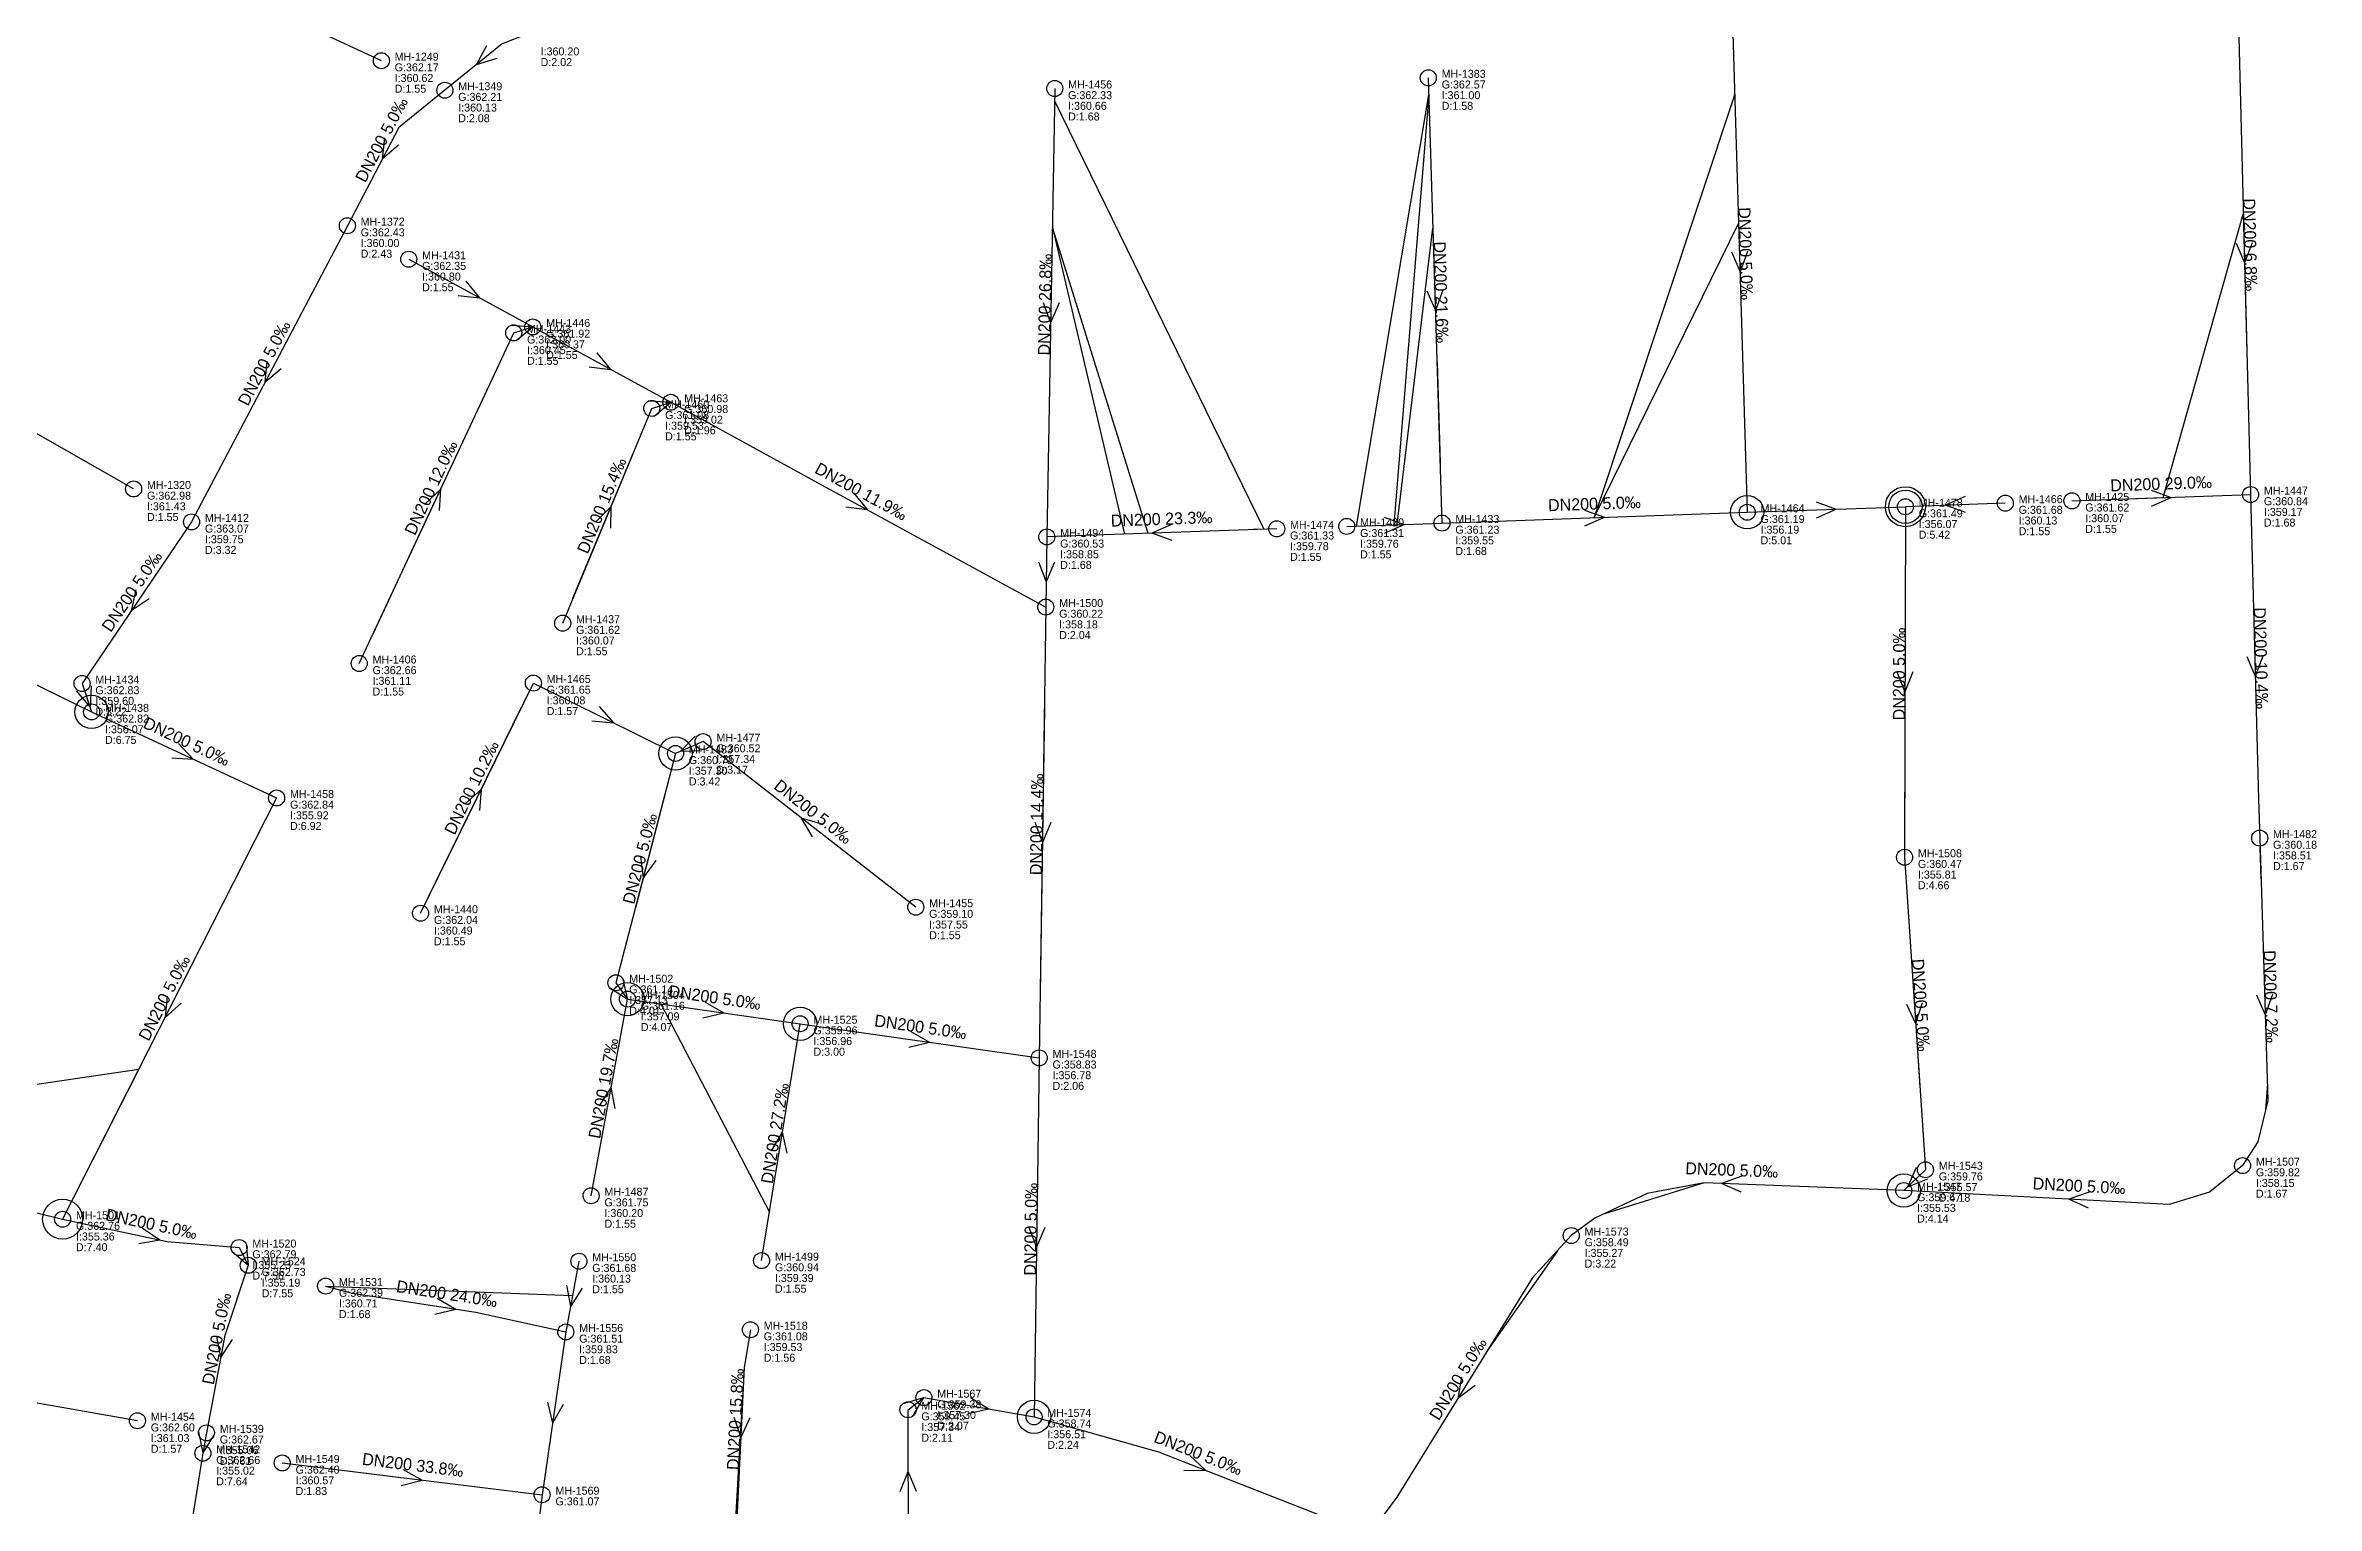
# Model space of a CAD drawing. Header units: metres. Extents: x 449901 to 451990, y 2566737 to 2570846.
# Drawn here: x 450548.2 to 450888.9, y 2568520.7 to 2568739.8 of the extents above; entities that cross this region are included whole.
import ezdxf
from ezdxf.enums import TextEntityAlignment as Align

# ---------------------------------------------------------------- set-up
doc = ezdxf.new("R2010")
doc.units = ezdxf.units.M
for name, color, linetype in [('SEW-DROP', 6, 'Continuous'), ('SEW-LABEL', 2, 'Continuous'), ('SEW-MH', 7, 'Continuous'), ('SEW-MH-LABEL', 8, 'Continuous'), ('SEW-PIPE-DN200', 3, 'Continuous'), ('SEW-RIDER', 8, 'Continuous'), ('SEW-SWEPT-CH', 6, 'Continuous')]:
    doc.layers.add(name, color=color, linetype=linetype)

msp = doc.modelspace()

# ---------------------------------------------------------------- linework, layer by layer
at = {"layer": 'SEW-DROP'}
for centre in [(450803.49, 2568669.73), (450827.21, 2568670.57), (450555.18, 2568639.79), (450642.75, 2568633.56), (450635.55, 2568596.72), (450661.44, 2568593.02), (450826.97, 2568567.99), (450696.52, 2568534.05)]:
    msp.add_circle(centre, 2.5, dxfattribs=at)
at = {"layer": 'SEW-LABEL'}
for p, q in [((450614.42, 2568739.68), (450612.85, 2568736.86)), ((450615.94, 2568737.82), (450612.85, 2568736.86)), ((450599.1, 2568725.9), (450598.76, 2568722.68)), ((450601.22, 2568724.78), (450598.76, 2568722.68)), ((450876.8, 2568710.11), (450878.08, 2568707.14)), ((450879.2, 2568710.17), (450878.08, 2568707.14)), ((450801.12, 2568708.78), (450802.41, 2568705.81)), ((450803.52, 2568708.85), (450802.41, 2568705.81)), ((450611.31, 2568704.38), (450613.36, 2568701.89)), ((450755.44, 2568702.97), (450756.73, 2568700.01)), ((450757.84, 2568703.05), (450756.73, 2568700.01)), ((450610.16, 2568702.27), (450613.36, 2568701.89)), ((450697.87, 2568701.19), (450699.01, 2568698.17)), ((450700.27, 2568701.15), (450699.01, 2568698.17)), ((450618.13, 2568697.79), (450621.35, 2568697.53)), ((450618.84, 2568695.5), (450621.35, 2568697.53)), ((450581.48, 2568692.39), (450581.15, 2568689.18)), ((450630.96, 2568693.65), (450633.02, 2568691.16)), ((450583.61, 2568691.27), (450581.15, 2568689.18)), ((450629.81, 2568691.54), (450633.02, 2568691.16)), ((450638.83, 2568686.46), (450642.05, 2568686.23)), ((450639.55, 2568684.17), (450642.05, 2568686.23)), ((450605.18, 2568671), (450607.53, 2568673.21)), ((450607.35, 2568669.98), (450607.53, 2568673.21)), ((450669.43, 2568672.64), (450671.49, 2568670.15)), ((450836.16, 2568672.09), (450833.21, 2568670.78)), ((450864.05, 2568673.07), (450867.09, 2568671.97)), ((450864.13, 2568670.67), (450867.09, 2568671.97)), ((450630.82, 2568668.28), (450633.08, 2568670.59)), ((450633.04, 2568667.36), (450633.08, 2568670.59)), ((450668.28, 2568670.54), (450671.49, 2568670.15)), ((450749.02, 2568669.02), (450752.06, 2568667.92)), ((450779.06, 2568670.07), (450782.1, 2568668.98)), ((450779.14, 2568667.68), (450782.1, 2568668.98)), ((450813.81, 2568671.3), (450816.85, 2568670.2)), ((450813.89, 2568668.9), (450816.85, 2568670.2)), ((450836.25, 2568669.69), (450833.21, 2568670.78)), ((450717.14, 2568667.89), (450714.19, 2568666.59)), ((450717.23, 2568665.5), (450714.19, 2568666.59)), ((450749.11, 2568666.62), (450752.06, 2568667.92)), ((450697.19, 2568662.29), (450698.35, 2568659.28)), ((450699.59, 2568662.26), (450698.35, 2568659.28)), ((450561.8, 2568658.08), (450561.11, 2568654.93)), ((450563.79, 2568656.74), (450561.11, 2568654.93)), ((450878.41, 2568648.1), (450879.69, 2568645.13)), ((450880.81, 2568648.16), (450879.69, 2568645.13)), ((450825.95, 2568645.78), (450827.14, 2568642.78)), ((450828.35, 2568645.78), (450827.14, 2568642.78)), ((450552.85, 2568642.95), (450554.94, 2568640.5)), ((450555.12, 2568643.72), (450554.94, 2568640.5)), ((450630.21, 2568638.43), (450633.43, 2568638.17)), ((450631.28, 2568640.58), (450633.43, 2568638.17)), ((450568.2, 2568635.06), (450570.42, 2568632.7)), ((450645.72, 2568636.14), (450643.44, 2568633.85)), ((450567.19, 2568632.88), (450570.42, 2568632.7)), ((450646.67, 2568633.93), (450643.44, 2568633.85)), ((450611.23, 2568626.03), (450613.63, 2568628.2)), ((450613.39, 2568624.98), (450613.63, 2568628.2)), ((450663.28, 2568621.05), (450661.65, 2568623.83)), ((450664.76, 2568622.94), (450661.65, 2568623.83)), ((450696.62, 2568623.23), (450697.78, 2568620.21)), ((450699.02, 2568623.19), (450697.78, 2568620.21)), ((450637.49, 2568618.12), (450637.9, 2568614.91)), ((450639.82, 2568617.51), (450637.9, 2568614.91)), ((450566.49, 2568597.17), (450566.2, 2568593.96)), ((450632.83, 2568598.47), (450635.55, 2568596.72)), ((450634.79, 2568599.86), (450635.55, 2568596.72)), ((450879.88, 2568597.34), (450881.18, 2568594.37)), ((450882.28, 2568597.41), (450881.18, 2568594.37)), ((450568.63, 2568596.09), (450566.2, 2568593.96)), ((450646.84, 2568593.9), (450649.98, 2568594.66)), ((450647.18, 2568596.27), (450649.98, 2568594.66)), ((450827.36, 2568595.97), (450828.75, 2568593.05)), ((450829.75, 2568596.13), (450828.75, 2568593.05)), ((450677.72, 2568589.49), (450680.86, 2568590.25)), ((450678.06, 2568591.86), (450680.86, 2568590.25)), ((450631.36, 2568580.72), (450633.09, 2568583.45)), ((450633.72, 2568580.28), (450633.09, 2568583.45)), ((450657.13, 2568573.96), (450658.79, 2568576.73)), ((450659.5, 2568573.58), (450658.79, 2568576.73)), ((450802.67, 2568570.14), (450799.63, 2568569.05)), ((450828.85, 2568571.45), (450827.51, 2568568.51)), ((450830.51, 2568569.72), (450827.51, 2568568.51)), ((450802.58, 2568567.74), (450799.63, 2568569.05)), ((450854.77, 2568567.73), (450851.71, 2568566.69)), ((450854.65, 2568565.33), (450851.71, 2568566.69)), ((450562.24, 2568560.04), (450565.43, 2568560.59)), ((450562.74, 2568562.39), (450565.43, 2568560.59)), ((450578.36, 2568559.99), (450578.68, 2568556.78)), ((450695.73, 2568562.49), (450696.89, 2568559.48)), ((450698.13, 2568562.46), (450696.89, 2568559.48)), ((450576.23, 2568558.88), (450578.68, 2568556.78)), ((450626.38, 2568553.78), (450627.01, 2568550.61)), ((450628.74, 2568553.34), (450627.01, 2568550.61)), ((450606.65, 2568549.47), (450609.8, 2568550.2)), ((450607.02, 2568551.85), (450609.8, 2568550.2)), ((450573.92, 2568546.1), (450574.53, 2568542.93)), ((450576.28, 2568545.64), (450574.53, 2568542.93)), ((450760.65, 2568539.99), (450760.09, 2568536.81)), ((450623.55, 2568536.23), (450624.3, 2568533.09)), ((450625.92, 2568535.89), (450624.3, 2568533.09)), ((450676.9, 2568536.07), (450680.01, 2568536.93)), ((450678.35, 2568534.16), (450680.01, 2568536.93)), ((450686.99, 2568536.93), (450689.74, 2568535.23)), ((450762.69, 2568538.73), (450760.09, 2568536.81)), ((450651.48, 2568534.01), (450652.53, 2568530.95)), ((450653.88, 2568533.89), (450652.53, 2568530.95)), ((450686.58, 2568534.57), (450689.74, 2568535.23)), ((450571.2, 2568531.8), (450571.87, 2568528.64)), ((450573.57, 2568531.38), (450571.87, 2568528.64)), ((450601.91, 2568526.13), (450604.74, 2568524.57)), ((450676.47, 2568522.85), (450677.66, 2568525.85)), ((450678.87, 2568522.86), (450677.66, 2568525.85)), ((450719, 2568526.01), (450722.23, 2568526.03)), ((450719.87, 2568528.24), (450722.23, 2568526.03)), ((450601.62, 2568523.74), (450604.74, 2568524.57))]:
    msp.add_line(p, q, dxfattribs=at)
at = {"layer": 'SEW-MH'}
for centre in [(450598.63, 2568737.47), (450608.16, 2568733.04), (450699.63, 2568733.3), (450755.66, 2568734.9), (450593.53, 2568712.72), (450602.74, 2568707.69), (450618.48, 2568696.65), (450621.35, 2568697.53), (450639.19, 2568685.32), (450642.05, 2568686.23), (450561.48, 2568673.23), (450842.2, 2568671.1), (450852.19, 2568671.45), (450878.98, 2568672.39), (450570.17, 2568668.29), (450743.42, 2568667.62), (450757.71, 2568668.12), (450803.49, 2568669.73), (450827.21, 2568670.57), (450698.44, 2568666.04), (450732.92, 2568667.25), (450698.29, 2568655.52), (450625.83, 2568653.1), (450595.31, 2568647.05), (450553.74, 2568644.05), (450621.43, 2568644.12), (450555.18, 2568639.79), (450642.75, 2568633.56), (450646.89, 2568635.33), (450582.93, 2568626.88), (450880.35, 2568620.86), (450827.09, 2568617.99), (450604.52, 2568609.59), (450678.79, 2568610.5), (450633.81, 2568599.17), (450635.55, 2568596.72), (450661.44, 2568593.02), (450697.3, 2568587.9), (450830.22, 2568571.11), (450877.78, 2568571.73), (450630.09, 2568567.22), (450826.97, 2568567.99), (450550.83, 2568563.7), (450577.29, 2568559.44), (450777.1, 2568561.24), (450578.68, 2568556.78), (450628.26, 2568557.39), (450655.66, 2568557.48), (450590.27, 2568553.66), (450626.3, 2568546.78), (450653.98, 2568547.12), (450677.62, 2568535.12), (450680.01, 2568536.93), (450562.05, 2568533.46), (450572.4, 2568531.65), (450696.52, 2568534.05), (450571.86, 2568528.58), (450583.77, 2568527.13), (450622.74, 2568522.37)]:
    msp.add_circle(centre, 1.2, dxfattribs=at)
at = {"layer": 'SEW-PIPE-DN200'}
for points in [[(450598.63, 2568737.47), (450545.52, 2568762.15)], [(450801.25, 2568744.89), (450803.49, 2568669.73)], [(450877.1, 2568744.89), (450878.98, 2568672.39)], [(450620.52, 2568741.46), (450616.75, 2568740.02), (450608.16, 2568733.04)], [(450699.63, 2568733.3), (450698.44, 2568666.04)], [(450755.66, 2568734.9), (450757.71, 2568668.12)], [(450608.16, 2568733.04), (450601.27, 2568727.45), (450593.53, 2568712.72)], [(450593.53, 2568712.72), (450570.17, 2568668.29)], [(450602.74, 2568707.69), (450621.35, 2568697.53)], [(450561.48, 2568673.23), (450519.65, 2568697.04)], [(450595.31, 2568647.05), (450618.48, 2568696.65)], [(450618.48, 2568696.65), (450621.35, 2568697.53)], [(450621.35, 2568697.53), (450642.05, 2568686.23)], [(450639.19, 2568685.32), (450642.05, 2568686.23)], [(450642.05, 2568686.23), (450664.67, 2568673.87), (450698.29, 2568655.52)], [(450625.83, 2568653.1), (450639.19, 2568685.32)], [(450852.19, 2568671.45), (450878.98, 2568672.39)], [(450878.98, 2568672.39), (450880.17, 2568626.7), (450880.35, 2568620.86)], [(450757.71, 2568668.12), (450803.49, 2568669.73)], [(450803.49, 2568669.73), (450827.21, 2568670.57)], [(450827.21, 2568670.57), (450827.09, 2568617.99)], [(450842.2, 2568671.1), (450827.21, 2568670.57)], [(450502.99, 2568665.35), (450555.18, 2568639.79)], [(450570.17, 2568668.29), (450553.74, 2568644.05)], [(450698.44, 2568666.04), (450698.29, 2568655.52)], [(450732.92, 2568667.25), (450698.44, 2568666.04)], [(450743.42, 2568667.62), (450757.71, 2568668.12)], [(450698.29, 2568655.52), (450697.3, 2568587.9)], [(450553.74, 2568644.05), (450555.18, 2568639.79)], [(450604.52, 2568609.59), (450621.43, 2568644.12)], [(450621.43, 2568644.12), (450642.75, 2568633.56)], [(450555.18, 2568639.79), (450582.93, 2568626.89), (450582.93, 2568626.88)], [(450646.89, 2568635.33), (450642.75, 2568633.56)], [(450678.79, 2568610.5), (450646.89, 2568635.33)], [(450642.75, 2568633.56), (450633.81, 2568599.17)], [(450582.93, 2568626.88), (450550.83, 2568563.7)], [(450880.35, 2568620.86), (450881.58, 2568581.49), (450880.06, 2568575.32), (450877.78, 2568571.73)], [(450827.09, 2568617.99), (450830.22, 2568571.11)], [(450633.81, 2568599.17), (450635.55, 2568596.72)], [(450630.09, 2568567.22), (450635.55, 2568596.72)], [(450635.55, 2568596.72), (450661.44, 2568593.02)], [(450655.66, 2568557.48), (450661.44, 2568593.02)], [(450661.44, 2568593.02), (450697.3, 2568587.9)], [(450697.3, 2568587.9), (450696.52, 2568534.05)], [(450507.33, 2568580.89), (450521.79, 2568573.6), (450535.55, 2568567.44), (450550.83, 2568563.7)], [(450877.78, 2568571.73), (450877.78, 2568571.73), (450872.84, 2568567.73), (450866.76, 2568565.9), (450826.97, 2568567.99)], [(450830.22, 2568571.11), (450826.97, 2568567.99)], [(450826.97, 2568567.99), (450797.02, 2568569.15), (450788.47, 2568567.55), (450780.61, 2568563.83), (450777.1, 2568561.24), (450777.1, 2568561.24)], [(450550.83, 2568563.7), (450566.5, 2568560.36), (450577.29, 2568559.44)], [(450777.1, 2568561.24), (450771.22, 2568554.84), (450750.94, 2568521.98), (450745.3, 2568514.39)], [(450578.68, 2568556.78), (450575.16, 2568546.25), (450572.4, 2568531.65)], [(450577.29, 2568559.44), (450578.68, 2568556.78)], [(450628.26, 2568557.39), (450626.3, 2568546.78)], [(450590.27, 2568553.66), (450594.25, 2568552.59), (450612.78, 2568549.75), (450626.3, 2568546.78)], [(450626.3, 2568546.78), (450622.74, 2568522.37)], [(450653.98, 2568547.12), (450653.06, 2568541.45), (450651.88, 2568517.72)], [(450562.05, 2568533.46), (450501.25, 2568544.13)], [(450677.62, 2568535.12), (450680.01, 2568536.93)], [(450680.01, 2568536.93), (450696.52, 2568534.05)], [(450677.71, 2568513.59), (450677.62, 2568535.12)], [(450696.52, 2568534.05), (450715.19, 2568528.79), (450744.54, 2568517.29)], [(450572.4, 2568531.65), (450571.86, 2568528.58)], [(450571.86, 2568528.58), (450568.78, 2568509.34)], [(450583.77, 2568527.13), (450622.74, 2568522.37)], [(450622.74, 2568522.37), (450619.91, 2568499.96)]]:
    msp.add_lwpolyline(points, dxfattribs=at)
at = {"layer": 'SEW-RIDER'}
for points in [[(450595.86, 2568738.76), (450561.86, 2568754.56)], [(450699.6, 2568731.46), (450730.99, 2568667.18), (450729.43, 2568667.13)], [(450744.9, 2568667.67), (450755.73, 2568732.36), (450750.48, 2568667.87)], [(450801.62, 2568732.47), (450780.51, 2568668.93), (450802.2, 2568713.04)], [(450852.19, 2568671.45), (450865.85, 2568671.93), (450877.89, 2568714.47)], [(450877.89, 2568714.47), (450877.94, 2568712.75), (450878.43, 2568693.75)], [(450713.65, 2568666.57), (450699.27, 2568712.43), (450710.07, 2568666.45)], [(450750.97, 2568667.89), (450756.35, 2568712.33), (450756.8, 2568697.78)], [(450802.78, 2568693.28), (450802.79, 2568693.02), (450802.79, 2568693.02)], [(450597.4, 2568651.52), (450604.86, 2568667.49), (450615.33, 2568689.9)], [(450756.97, 2568692.2), (450757.43, 2568677.16)], [(450627.37, 2568656.83), (450636.35, 2568678.46)], [(450604.52, 2568609.59), (450608.01, 2568616.73), (450619.65, 2568640.48)], [(450698.07, 2568640.28), (450697.74, 2568617.49), (450697.45, 2568597.54)], [(450827.14, 2568640.95), (450827.13, 2568637.48), (450827.09, 2568618.1)], [(450641.24, 2568627.75), (450636.73, 2568610.4)], [(450880.39, 2568619.44), (450880.39, 2568619.44), (450880.54, 2568614.75)], [(450828.36, 2568598.91), (450829.39, 2568583.49)], [(450640.56, 2568596.01), (450656.84, 2568564.75), (450656.9, 2568565.09)], [(450511.6, 2568578.74), (450562.25, 2568586.19), (450552.58, 2568567.15)], [(450660.07, 2568584.56), (450660.07, 2568584.57)], [(450881.5, 2568583.98), (450881.23, 2568580.09)], [(450797.02, 2568569.15), (450782.08, 2568564.52)], [(450775.02, 2568558.97), (450764.5, 2568543.96)], [(450590.27, 2568553.66), (450627.31, 2568552.24)], [(450651.62, 2568515.22), (450652.84, 2568537.16)], [(450583.77, 2568527.13), (450597.6, 2568525.44), (450601.91, 2568524.92)]]:
    msp.add_lwpolyline(points, dxfattribs=at)
at = {"layer": 'SEW-SWEPT-CH'}
for centre in [(450827.21, 2568670.57), (450550.83, 2568563.7)]:
    msp.add_circle(centre, 3, dxfattribs=at)

# ---------------------------------------------------------------- texts
at = {"layer": 'SEW-LABEL'}
for s, rotation, p in [('DN200 5.0‰', 62.2686, (450599.46, 2568725.21)), ('DN200 6.8‰', -88.5146, (450878.04, 2568709.84)), ('DN200 5.0‰', -88.2936, (450802.37, 2568708.51)), ('DN200 21.6‰', -88.2345, (450756.68, 2568702.71)), ('DN200 26.8‰', 88.9868, (450699.04, 2568700.87)), ('DN200 5.0‰', 62.269, (450581.85, 2568691.7)), ('DN200 12.0‰', 64.9543, (450606.9, 2568673.05)), ('DN200 15.4‰', 67.4715, (450632.51, 2568670.41)), ('DN200 11.9‰', -28.6339, (450670.17, 2568672.07)), ('DN200 5.0‰', 2.0165, (450780.6, 2568670.13)), ('DN200 29.0‰', 2.0167, (450865.59, 2568673.12)), ('DN200 23.3‰', 2.0165, (450715.68, 2568667.84)), ('DN200 5.0‰', 55.8789, (450561.96, 2568657.37)), ('DN200 10.4‰', -88.5143, (450879.65, 2568647.83)), ('DN200 5.0‰', 89.8682, (450827.15, 2568645.48)), ('DN200 5.0‰', -24.9343, (450569.06, 2568634.54)), ('DN200 10.2‰', 63.9082, (450612.97, 2568628.05)), ('DN200 5.0‰', 322.1079, (450662.84, 2568624.11)), ('DN200 14.4‰', 89.1638, (450697.8, 2568622.91)), ('DN200 5.0‰', 75.4307, (450638.28, 2568617.56)), ('DN200 7.2‰', -88.2113, (450881.13, 2568597.07)), ('DN200 5.0‰', 63.0629, (450566.88, 2568596.49)), ('DN200 5.0‰', -86.1785, (450828.65, 2568595.75)), ('DN200 5.0‰', -8.1277, (450648.5, 2568596.07)), ('DN200 5.0‰', -8.128, (450679.37, 2568591.66)), ('DN200 19.7‰', 79.5091, (450632.82, 2568583.17)), ('DN200 27.2‰', 80.7631, (450658.55, 2568576.45)), ('DN200 5.0‰', 357.7785, (450801.13, 2568570.19)), ('DN200 5.0‰', 356.9886, (450853.21, 2568567.81)), ('DN200 5.0‰', 89.1636, (450696.91, 2568562.18)), ('DN200 5.0‰', -12.0224, (450563.96, 2568562.11)), ('DN200 24.0‰', -8.7095, (450608.32, 2568551.63)), ('DN200 5.0‰', 79.041, (450574.81, 2568545.6)), ('DN200 5.0‰', 58.3168, (450760.88, 2568539.29)), ('DN200 15.8‰', 87.162, (450652.61, 2568533.65)), ('DN200 5.0‰', -21.3834, (450720.83, 2568527.78)), ('DN200 33.8‰', -6.9571, (450603.25, 2568525.95))]:
    msp.add_text(s, height=1.8, rotation=rotation, dxfattribs=at).set_placement(p, align=Align.CENTER)
at = {"layer": 'SEW-MH-LABEL'}
for s, p in [('G:362.17', (450600.63, 2568735.87)), ('MH-1249', (450600.63, 2568737.47)), ('D:2.02', (450622.52, 2568736.66)), ('I:360.20', (450622.52, 2568738.26)), ('D:1.55', (450600.63, 2568732.67)), ('I:360.62', (450600.63, 2568734.27)), ('MH-1349', (450610.16, 2568733.04)), ('MH-1456', (450701.63, 2568733.3)), ('G:362.57', (450757.66, 2568733.3)), ('MH-1383', (450757.66, 2568734.9)), ('G:362.21', (450610.16, 2568731.44)), ('I:360.13', (450610.16, 2568729.84)), ('G:362.33', (450701.63, 2568731.7)), ('I:360.66', (450701.63, 2568730.1)), ('D:1.58', (450757.66, 2568730.1)), ('I:361.00', (450757.66, 2568731.7)), ('D:2.08', (450610.16, 2568728.24)), ('D:1.68', (450701.63, 2568728.5)), ('MH-1372', (450595.53, 2568712.72)), ('G:362.43', (450595.53, 2568711.12)), ('I:360.00', (450595.53, 2568709.52)), ('D:2.43', (450595.53, 2568707.92)), ('G:362.35', (450604.74, 2568706.09)), ('MH-1431', (450604.74, 2568707.69)), ('D:1.55', (450604.74, 2568702.89)), ('I:360.80', (450604.74, 2568704.49)), ('G:362.00', (450620.48, 2568695.05)), ('MH-1443', (450620.48, 2568696.65)), ('G:361.92', (450623.35, 2568695.93)), ('MH-1446', (450623.35, 2568697.53)), ('D:1.55', (450620.48, 2568691.85)), ('I:360.45', (450620.48, 2568693.45)), ('D:1.55', (450623.35, 2568692.73)), ('I:360.37', (450623.35, 2568694.33)), ('MH-1460', (450641.19, 2568685.32)), ('G:360.98', (450644.05, 2568684.63)), ('MH-1463', (450644.05, 2568686.23)), ('G:361.08', (450641.19, 2568683.72)), ('I:359.53', (450641.19, 2568682.12)), ('D:1.96', (450644.05, 2568681.43)), ('I:359.02', (450644.05, 2568683.03)), ('D:1.55', (450641.19, 2568680.52)), ('G:362.98', (450563.48, 2568671.63)), ('MH-1320', (450563.48, 2568673.23)), ('MH-1466', (450844.2, 2568671.1)), ('MH-1425', (450854.19, 2568671.45)), ('G:360.84', (450880.98, 2568670.79)), ('MH-1447', (450880.98, 2568672.39)), ('D:1.55', (450563.48, 2568668.43)), ('I:361.43', (450563.48, 2568670.03)), ('MH-1412', (450572.17, 2568668.29)), ('MH-1420', (450745.42, 2568667.62)), ('MH-1433', (450759.71, 2568668.12)), ('G:361.19', (450805.49, 2568668.13)), ('MH-1464', (450805.49, 2568669.73)), ('G:361.49', (450829.21, 2568668.97)), ('MH-1478', (450829.21, 2568670.57)), ('I:356.07', (450829.21, 2568667.37)), ('G:361.68', (450844.2, 2568669.5)), ('I:360.13', (450844.2, 2568667.9)), ('G:361.62', (450854.19, 2568669.85)), ('I:360.07', (450854.19, 2568668.25)), ('D:1.68', (450880.98, 2568667.59)), ('I:359.17', (450880.98, 2568669.19)), ('G:363.07', (450572.17, 2568666.69)), ('I:359.75', (450572.17, 2568665.09)), ('G:360.53', (450700.44, 2568664.44)), ('MH-1494', (450700.44, 2568666.04)), ('G:361.33', (450734.92, 2568665.65)), ('MH-1474', (450734.92, 2568667.25)), ('I:359.78', (450734.92, 2568664.05)), ('G:361.31', (450745.42, 2568666.02)), ('I:359.76', (450745.42, 2568664.42)), ('G:361.23', (450759.71, 2568666.52)), ('I:359.55', (450759.71, 2568664.92)), ('D:5.01', (450805.49, 2568664.93)), ('I:356.19', (450805.49, 2568666.53)), ('D:5.42', (450829.21, 2568665.77)), ('D:1.55', (450844.2, 2568666.3)), ('D:1.55', (450854.19, 2568666.65)), ('D:3.32', (450572.17, 2568663.49)), ('D:1.68', (450700.44, 2568661.24)), ('I:358.85', (450700.44, 2568662.84)), ('D:1.55', (450734.92, 2568662.45)), ('D:1.55', (450745.42, 2568662.82)), ('D:1.68', (450759.71, 2568663.32)), ('G:360.22', (450700.29, 2568653.92)), ('MH-1500', (450700.29, 2568655.52)), ('G:361.62', (450627.83, 2568651.5)), ('MH-1437', (450627.83, 2568653.1)), ('D:2.04', (450700.29, 2568650.72)), ('I:358.18', (450700.29, 2568652.32)), ('MH-1406', (450597.31, 2568647.05)), ('D:1.55', (450627.83, 2568648.3)), ('I:360.07', (450627.83, 2568649.9)), ('MH-1434', (450555.74, 2568644.05)), ('G:362.66', (450597.31, 2568645.45)), ('I:361.11', (450597.31, 2568643.85)), ('MH-1465', (450623.43, 2568644.12)), ('G:362.83', (450555.74, 2568642.45)), ('I:359.60', (450555.74, 2568640.85)), ('D:1.55', (450597.31, 2568642.25)), ('G:361.65', (450623.43, 2568642.52)), ('I:360.08', (450623.43, 2568640.92)), ('D:3.22', (450555.74, 2568639.25)), ('G:362.82', (450557.18, 2568638.19)), ('MH-1438', (450557.18, 2568639.79)), ('D:1.57', (450623.43, 2568639.32)), ('D:6.75', (450557.18, 2568634.99)), ('I:356.07', (450557.18, 2568636.59)), ('MH-1483', (450644.75, 2568633.56)), ('G:360.52', (450648.89, 2568633.73)), ('MH-1477', (450648.89, 2568635.33)), ('G:360.73', (450644.75, 2568631.96)), ('I:357.30', (450644.75, 2568630.36)), ('D:3.17', (450648.89, 2568630.53)), ('I:357.34', (450648.89, 2568632.13)), ('MH-1458', (450584.93, 2568626.88)), ('D:3.42', (450644.75, 2568628.76)), ('G:362.84', (450584.93, 2568625.28)), ('I:355.92', (450584.93, 2568623.68)), ('D:6.92', (450584.93, 2568622.08)), ('MH-1482', (450882.35, 2568620.86)), ('G:360.47', (450829.09, 2568616.39)), ('MH-1508', (450829.09, 2568617.99)), ('G:360.18', (450882.35, 2568619.26)), ('I:358.51', (450882.35, 2568617.66)), ('D:4.66', (450829.09, 2568613.19)), ('I:355.81', (450829.09, 2568614.79)), ('D:1.67', (450882.35, 2568616.06)), ('MH-1440', (450606.52, 2568609.59)), ('MH-1455', (450680.79, 2568610.5)), ('G:362.04', (450606.52, 2568607.99)), ('I:360.49', (450606.52, 2568606.39)), ('G:359.10', (450680.79, 2568608.9)), ('I:357.55', (450680.79, 2568607.3)), ('D:1.55', (450606.52, 2568604.79)), ('D:1.55', (450680.79, 2568605.7)), ('MH-1502', (450635.81, 2568599.17)), ('G:361.14', (450635.81, 2568597.57)), ('I:357.13', (450635.81, 2568595.97)), ('MH-1504', (450637.55, 2568596.72)), ('D:4.01', (450635.81, 2568594.37)), ('G:361.16', (450637.55, 2568595.12)), ('I:357.09', (450637.55, 2568593.52)), ('MH-1525', (450663.44, 2568593.02)), ('D:4.07', (450637.55, 2568591.92)), ('G:359.96', (450663.44, 2568591.42)), ('I:356.96', (450663.44, 2568589.82)), ('D:3.00', (450663.44, 2568588.22)), ('G:358.83', (450699.3, 2568586.3)), ('MH-1548', (450699.3, 2568587.9)), ('D:2.06', (450699.3, 2568583.1)), ('I:356.78', (450699.3, 2568584.7)), ('G:359.76', (450832.22, 2568569.51)), ('MH-1543', (450832.22, 2568571.11)), ('G:359.82', (450879.78, 2568570.13)), ('MH-1507', (450879.78, 2568571.73)), ('I:358.15', (450879.78, 2568568.53)), ('G:361.75', (450632.09, 2568565.62)), ('MH-1487', (450632.09, 2568567.22)), ('G:359.67', (450828.97, 2568566.39)), ('MH-1547', (450828.97, 2568567.99)), ('D:4.18', (450832.22, 2568566.31)), ('I:355.57', (450832.22, 2568567.91)), ('D:1.67', (450879.78, 2568566.93)), ('G:362.76', (450552.83, 2568562.1)), ('MH-1501', (450552.83, 2568563.7)), ('D:1.55', (450632.09, 2568562.42)), ('I:360.20', (450632.09, 2568564.02)), ('D:4.14', (450828.97, 2568563.19)), ('I:355.53', (450828.97, 2568564.79)), ('D:7.40', (450552.83, 2568558.9)), ('I:355.36', (450552.83, 2568560.5)), ('MH-1520', (450579.29, 2568559.44)), ('G:358.49', (450779.1, 2568559.64)), ('MH-1573', (450779.1, 2568561.24)), ('G:362.79', (450579.29, 2568557.84)), ('I:355.23', (450579.29, 2568556.24)), ('G:362.73', (450580.68, 2568555.18)), ('MH-1524', (450580.68, 2568556.78)), ('G:361.68', (450630.26, 2568555.79)), ('MH-1550', (450630.26, 2568557.39)), ('G:360.94', (450657.66, 2568555.88)), ('MH-1499', (450657.66, 2568557.48)), ('D:3.22', (450779.1, 2568556.44)), ('I:355.27', (450779.1, 2568558.04)), ('D:7.56', (450579.29, 2568554.64)), ('D:7.55', (450580.68, 2568551.98)), ('I:355.19', (450580.68, 2568553.58)), ('G:362.39', (450592.27, 2568552.06)), ('MH-1531', (450592.27, 2568553.66)), ('D:1.55', (450630.26, 2568552.59)), ('I:360.13', (450630.26, 2568554.19)), ('D:1.55', (450657.66, 2568552.68)), ('I:359.39', (450657.66, 2568554.28)), ('D:1.68', (450592.27, 2568548.86)), ('I:360.71', (450592.27, 2568550.46)), ('G:361.51', (450628.3, 2568545.18)), ('MH-1556', (450628.3, 2568546.78)), ('G:361.08', (450655.98, 2568545.52)), ('MH-1518', (450655.98, 2568547.12)), ('D:1.68', (450628.3, 2568541.98)), ('I:359.83', (450628.3, 2568543.58)), ('D:1.56', (450655.98, 2568542.32)), ('I:359.53', (450655.98, 2568543.92)), ('MH-1562', (450679.62, 2568535.12)), ('G:359.38', (450682.01, 2568535.33)), ('MH-1567', (450682.01, 2568536.93)), ('G:362.60', (450564.05, 2568531.86)), ('MH-1454', (450564.05, 2568533.46)), ('MH-1539', (450574.4, 2568531.65)), ('G:359.45', (450679.62, 2568533.52)), ('I:357.34', (450679.62, 2568531.92)), ('D:2.07', (450682.01, 2568532.13)), ('I:357.30', (450682.01, 2568533.73)), ('G:358.74', (450698.52, 2568532.45)), ('MH-1574', (450698.52, 2568534.05)), ('D:1.57', (450564.05, 2568528.66)), ('I:361.03', (450564.05, 2568530.26)), ('MH-1542', (450573.86, 2568528.58)), ('G:362.67', (450574.4, 2568530.05)), ('I:355.06', (450574.4, 2568528.45)), ('D:2.11', (450679.62, 2568530.32)), ('D:2.24', (450698.52, 2568529.25)), ('I:356.51', (450698.52, 2568530.85)), ('G:362.66', (450573.86, 2568526.98)), ('I:355.02', (450573.86, 2568525.38)), ('D:7.61', (450574.4, 2568526.85)), ('G:362.40', (450585.77, 2568525.53)), ('MH-1549', (450585.77, 2568527.13)), ('D:7.64', (450573.86, 2568523.78)), ('D:1.83', (450585.77, 2568522.33)), ('I:360.57', (450585.77, 2568523.93)), ('MH-1569', (450624.74, 2568522.37)), ('G:361.07', (450624.74, 2568520.77))]:
    msp.add_text(s, height=1.2, dxfattribs=at).set_placement(p)

doc.saveas('drawing.dxf')
